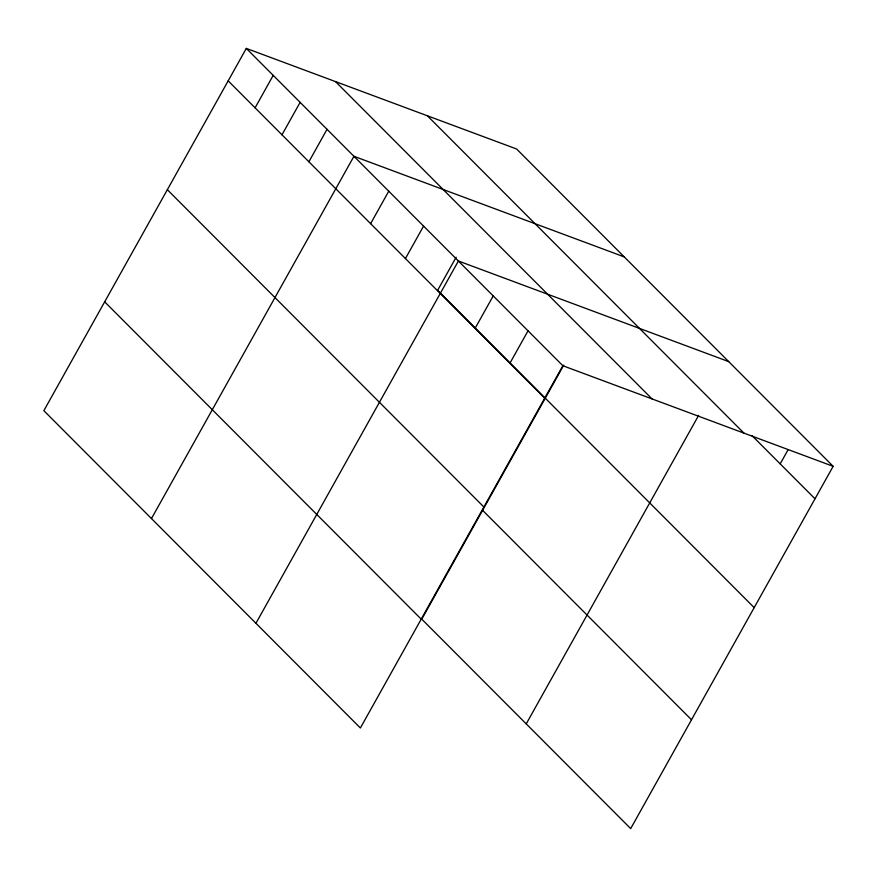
<?xml version="1.0" encoding="UTF-8"?>
<svg xmlns="http://www.w3.org/2000/svg" width="877" height="877" viewBox="0 0 877 877"><rect width="100%" height="100%" fill="white"/><g stroke="black" fill="none" stroke-linecap="round" stroke-linejoin="round"><path stroke-width="1.32" d="M246.316 48.399L43.85 410.677L360.381 727.998L562.848 365.72L246.316 48.399L516.619 149.002L833.15 466.323L630.684 828.601L421.771 619.162L563.779 365.062M255.086 107.827L273.218 75.378M281.988 134.806L300.131 102.346M308.89 161.774L327.033 129.314M151.469 518.559L353.935 156.292L624.238 256.895M370.62 223.657L388.752 191.197M405.437 258.562L423.58 226.102M456.161 257.18L437.645 290.298L754.176 607.618M255.931 623.284L458.397 261.006L728.699 361.609M475.071 328.371L493.214 295.911M509.888 363.275L528.031 330.815M526.222 723.887L698.651 415.358M780.19 463.878L787.963 449.967M562.848 365.72L833.15 466.323M752.148 435.759L815.007 498.783M427.417 115.808L743.948 433.128M335.518 81.594L652.049 398.925M228.173 80.859L544.705 398.18M167.354 189.695L483.885 507.016M482.602 510.326L691.514 719.765M104.681 301.831L421.212 619.162"/></g></svg>
